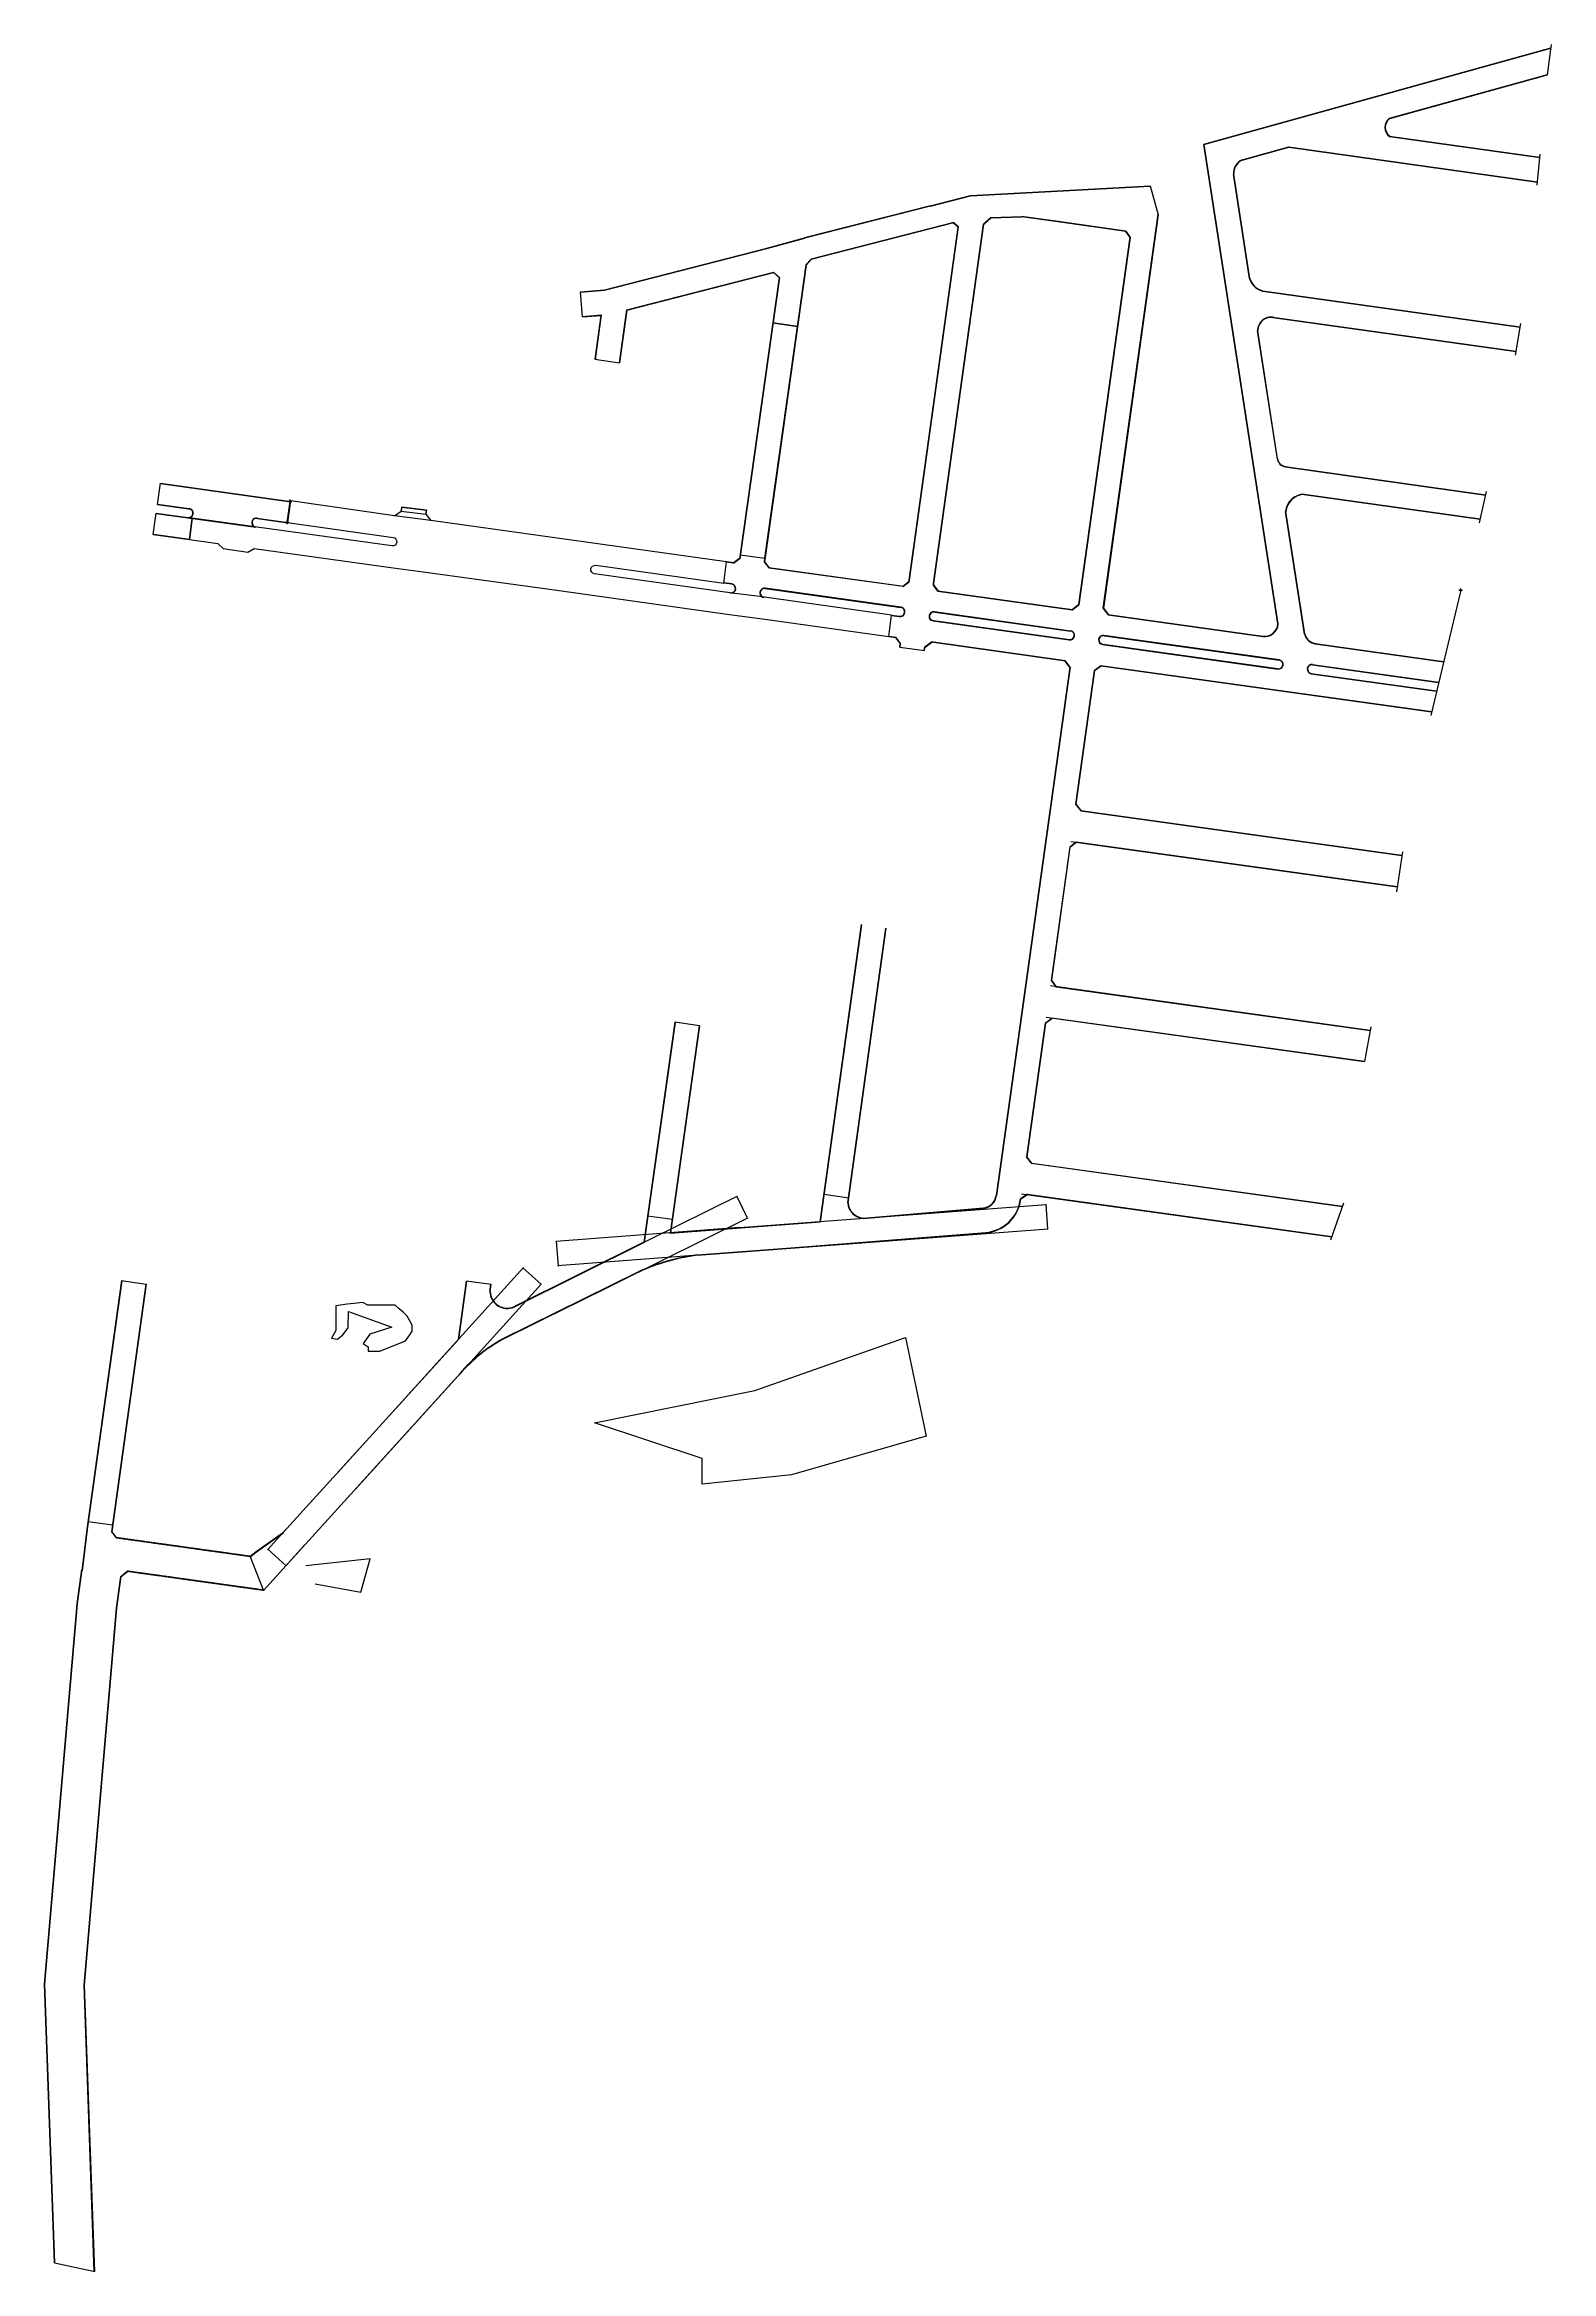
# Model space of a CAD drawing. Header units: metres. Extents: x -977055 to 805873, y -1033982 to 242021.
# Drawn here: x 862 to 1296, y 1361 to 2002 of the extents above; entities that cross this region are included whole.
import ezdxf

# ---------------------------------------------------------------- set-up
doc = ezdxf.new("R2010")
doc.units = ezdxf.units.M
doc.header["$PDMODE"] = 32
doc.header["$PDSIZE"] = 1.5
doc.linetypes.add('CENTRO1', pattern=[0.44, 0.2, -0.08, 0.08, -0.08])
for name, color, linetype in [('12-CONDICIONES EXISTENTES', 2, 'Continuous'), ('C-ROAD-CNTR-N', 92, 'Continuous'), ('linea 1', 1, 'Continuous'), ('LOTE 243', 6, 'Continuous'), ('NIVEL BORDILLO', 6, 'Continuous'), ('PUNTOS V', 4, 'Continuous'), ('V-NODE', 1, 'Continuous')]:
    doc.layers.add(name, color=color, linetype=linetype)
doc.styles.add('CITY2', font='stylu.ttf', dxfattribs={"height": 0.2})
doc.dimstyles.new('COTAS2', dxfattribs={"dimtxt": 0.02, "dimasz": 0.1, "dimexe": 0.15, "dimexo": 0.08, "dimgap": 0.05, "dimtad": 1, "dimzin": 0, "dimdsep": 46, "dimtxsty": 'CITY2', "dimblk": 'ARCHTICK', "dimcen": 1, "dimdle": 0.1, "dimclrd": 1, "dimclre": 1, "dimclrt": 2, "dimadec": 0, "dimazin": 0, "dimtfac": 1, "dimtofl": 0, "dimtmove": 0, "dimatfit": 3, "dimldrblk": 'ARCHTICK', "dimfxl": 0.18, "dimtolj": 1, "dimtzin": 0, "dimarcsym": 0})

# ---------------------------------------------------------------- blocks, each defined once
blk = doc.blocks.new('*U4958')
at = {"color": 0, "linetype": 'ByBlock', "lineweight": -2, "transparency": 16777216}
for p, q in [((-1, 0), (1, 0)), ((0, -1), (0, 1))]:
    blk.add_line(p, q, dxfattribs=at)
blk.add_circle((0, 0), 0.5, dxfattribs=at)
blk = doc.blocks.new('*U4768')
at = {"color": 0, "linetype": 'ByBlock', "lineweight": -2, "transparency": 16777216}
for p, q in [((-1, 0), (1, 0)), ((0, -1), (0, 1))]:
    blk.add_line(p, q, dxfattribs=at)
blk.add_circle((0, 0), 0.5, dxfattribs=at)
blk = doc.blocks.new('*U4773', base_point=(828.582, 1063.97, 996.881))
at = {"layer": 'V-NODE', "color": 3, "lineweight": -2, "xscale": 0.5, "yscale": 0.5, "zscale": 0.5}
blk.add_blockref('*U4768', (828.582, 1063.97, 996.881), dxfattribs=at)
blk = doc.blocks.new('*U4774', base_point=(827.718, 1057.863, 996.93))
at = {"layer": 'V-NODE', "color": 3, "lineweight": -2, "xscale": 0.5, "yscale": 0.5, "zscale": 0.5}
blk.add_blockref('*U4768', (827.718, 1057.863, 996.93), dxfattribs=at)
blk = doc.blocks.new('_ArchTick')
at = {"color": 0, "linetype": 'ByBlock', "const_width": 0.15}
blk.add_lwpolyline([(-0.5, -0.5), (0.5, 0.5)], dxfattribs=at)
blk = doc.blocks.new('*D5321')
at = {"color": 1, "linetype": 'Continuous', "lineweight": -2, "transparency": 16777216}
for p, q in [((1010.79, 1645.9), (1061.27, 1670.92)), ((1013.9, 1639.62), (1064.38, 1664.65))]:
    blk.add_line(p, q, dxfattribs=at)
at = {"color": 1, "lineweight": -2, "transparency": 16777216}
blk.add_line((1061.09, 1670.94), (1064.29, 1664.49), dxfattribs=at)
at = {"layer": 'Defpoints', "color": 0, "transparency": 16777216}
for p in [(1064.24, 1664.58), (1010.72, 1645.86, 1011.64), (1013.83, 1639.59, 1011.64)]:
    blk.add_point(p, dxfattribs=at)
at = {"color": 1, "lineweight": -2, "transparency": 16777216, "xscale": 0.1, "yscale": 0.1, "zscale": 0.1}
for p, rotation in [((1061.13, 1670.85), 116.3715525093714), ((1064.24, 1664.58), 296.3715525093714)]:
    blk.add_blockref('_ArchTick', p, dxfattribs=dict(at, rotation=rotation))
at = {"color": 2, "transparency": 16777216, "insert": (1062.83, 1667.79), "char_height": 0.2, "attachment_point": 5, "rotation": 296.37155, "style": 'CITY2'}
blk.add_mtext('\\A1;7.00', dxfattribs=at)
blk = doc.blocks.new('*D5324')
at = {"color": 1, "linetype": 'Continuous', "lineweight": -2, "transparency": 16777216}
for p, q in [((931.39, 1574.95), (926.13, 1569.14)), ((936.58, 1570.24), (931.31, 1564.44))]:
    blk.add_line(p, q, dxfattribs=at)
at = {"color": 1, "lineweight": -2, "transparency": 16777216}
blk.add_line((926.16, 1569.32), (931.49, 1564.48), dxfattribs=at)
at = {"layer": 'Defpoints', "color": 0, "transparency": 16777216}
for p in [(931.45, 1575, 1007.3), (936.63, 1570.3, 1007.3), (931.42, 1564.55)]:
    blk.add_point(p, dxfattribs=at)
at = {"color": 1, "lineweight": -2, "transparency": 16777216, "xscale": 0.1, "yscale": 0.1, "zscale": 0.1}
for p, rotation in [((926.23, 1569.25), 137.7922083960282), ((931.42, 1564.55), 317.7922083960282)]:
    blk.add_blockref('_ArchTick', p, dxfattribs=dict(at, rotation=rotation))
at = {"color": 2, "transparency": 16777216, "insert": (928.93, 1567.02), "char_height": 0.2, "attachment_point": 5, "rotation": 317.79221, "style": 'CITY2'}
blk.add_mtext('\\A1;7.00', dxfattribs=at)
blk = doc.blocks.new('*D5325')
at = {"color": 1, "linetype": 'Continuous', "lineweight": -2, "transparency": 16777216}
for p, q in [((946.22, 1591.29), (999.77, 1650.33)), ((951.4, 1586.59), (1004.95, 1645.63))]:
    blk.add_line(p, q, dxfattribs=at)
at = {"color": 1, "lineweight": -2, "transparency": 16777216}
blk.add_line((999.59, 1650.29), (1004.93, 1645.45), dxfattribs=at)
at = {"layer": 'Defpoints', "color": 0, "transparency": 16777216}
for p in [(1004.85, 1645.52), (946.16, 1591.23, 1007.3), (951.35, 1586.53, 1007.3)]:
    blk.add_point(p, dxfattribs=at)
at = {"color": 1, "lineweight": -2, "transparency": 16777216, "xscale": 0.1, "yscale": 0.1, "zscale": 0.1}
for p, rotation in [((999.67, 1650.22), 137.7922083960288), ((1004.85, 1645.52), 317.7922083960288)]:
    blk.add_blockref('_ArchTick', p, dxfattribs=dict(at, rotation=rotation))
at = {"color": 2, "transparency": 16777216, "insert": (1002.37, 1647.99), "char_height": 0.2, "attachment_point": 5, "rotation": 317.79221, "style": 'CITY2'}
blk.add_mtext('\\A1;7.00', dxfattribs=at)
blk = doc.blocks.new('*D5327')
at = {"color": 1, "linetype": 'Continuous', "lineweight": -2, "transparency": 16777216}
for p, q in [((1061.98, 1661.83), (1009.05, 1657.83)), ((1062.51, 1654.85), (1009.58, 1650.85))]:
    blk.add_line(p, q, dxfattribs=at)
at = {"color": 1, "lineweight": -2, "transparency": 16777216}
blk.add_line((1009.2, 1657.94), (1009.74, 1650.76), dxfattribs=at)
at = {"layer": 'Defpoints', "color": 0, "transparency": 16777216}
for p in [(1062.06, 1661.84, 1010.85), (1062.58, 1654.86, 1010.85), (1009.73, 1650.86)]:
    blk.add_point(p, dxfattribs=at)
at = {"color": 1, "lineweight": -2, "transparency": 16777216, "xscale": 0.1, "yscale": 0.1, "zscale": 0.1}
for p, rotation in [((1009.2, 1657.84), 94.32056331497749), ((1009.73, 1650.86), 274.3205633149774)]:
    blk.add_blockref('_ArchTick', p, dxfattribs=dict(at, rotation=rotation))
at = {"color": 2, "transparency": 16777216, "insert": (1009.62, 1654.36), "char_height": 0.2, "attachment_point": 5, "rotation": 274.32056, "style": 'CITY2'}
blk.add_mtext('\\A1;7.00', dxfattribs=at)
blk = doc.blocks.new('*D5328')
at = {"color": 1, "linetype": 'Continuous', "lineweight": -2, "transparency": 16777216}
for p, q in [((1062.06, 1661.84), (1150.22, 1668.5)), ((1062.58, 1654.86), (1150.75, 1661.52))]:
    blk.add_line(p, q, dxfattribs=at)
at = {"color": 1, "lineweight": -2, "transparency": 16777216}
blk.add_line((1150.07, 1668.59), (1150.61, 1661.41), dxfattribs=at)
at = {"layer": 'Defpoints', "color": 0, "transparency": 16777216}
for p in [(1061.98, 1661.83), (1150.6, 1661.51), (1062.51, 1654.85)]:
    blk.add_point(p, dxfattribs=at)
at = {"color": 1, "lineweight": -2, "transparency": 16777216, "xscale": 0.1, "yscale": 0.1, "zscale": 0.1}
for p, rotation in [((1150.07, 1668.49), 94.32056331497928), ((1150.6, 1661.51), 274.3205633149793)]:
    blk.add_blockref('_ArchTick', p, dxfattribs=dict(at, rotation=rotation))
at = {"color": 2, "transparency": 16777216, "insert": (1150.5, 1665.01), "char_height": 0.2, "attachment_point": 5, "rotation": 274.32056, "style": 'CITY2'}
blk.add_mtext('\\A1;7.00', dxfattribs=at)

msp = doc.modelspace()

# ---------------------------------------------------------------- linework, layer by layer
msp.add_line((924.90857, 1557.5246, 1007.297), (921.07848, 1567.2465, 1013.081))
at = {"color": 1}
for points, elevation in [([(1180.16275, 1961.64204), (1182.44713, 1953.2271)], 994.107), ([(884.07224, 1646.57458), (891.20375, 1645.58387)], 997.581)]:
    msp.add_lwpolyline(points, dxfattribs=dict(at, elevation=elevation))
at = {"elevation": 1009.43524}
msp.add_lwpolyline([(1078.64646, 1921.16674), (1071.51649, 1922.16847), (1062.1468, 1855.4776), (1069.27677, 1854.47588)], close=True, dxfattribs=at)
for points, elevation in [([(1071.51649, 1922.16847), (1078.64647, 1921.16674)], 1009.43524), ([(1020.27749, 1911.70512), (1027.40921, 1910.7159)], 995.204), ([(1050.4543, 1719.91743), (1043.32403, 1720.91707)], 1009.43524), ([(1086.27759, 1671.42756), (1093.40935, 1670.43864)], 1010.851), ([(1042.63817, 1664.1661), (1035.5079, 1665.16574)], 1009.43524), ([(881.56745, 1576.21802), (874.43594, 1577.20873)], 997.581), ([(864.76542, 1363.92101), (876.35972, 1361.45655)], 1013.17)]:
    msp.add_lwpolyline(points, dxfattribs=dict(elevation=elevation))
at = {"color": 6, "elevation": 998.163}
msp.add_lwpolyline([(922.26913, 1857.26921), (962.23413, 1851.70205), (970.89936, 1850.5636), (1009.35736, 1845.2266), (1059.04637, 1838.30687), (1068.59636, 1837.0466), (1104.89578, 1831.96474), (1105.67146, 1838.1166), (1067.80045, 1843.41418), (1060.59475, 1844.35107), (1020.22178, 1849.97456), (1020.22185, 1849.97505, -1), (1020.56401, 1852.43133), (1057.39241, 1847.30111), (1058.24782, 1853.44181), (973.10489, 1865.30229), (962.64136, 1866.6416), (932.74277, 1870.96174), (931.86427, 1864.69641), (962.23996, 1860.46505, -1), (961.89779, 1858.00877), (961.89824, 1858.00871), (904.46418, 1866.00932), (903.60877, 1859.86861), (911.85453, 1858.71997), (913.32136, 1857.2256), (920.48236, 1856.2126), (922.26913, 1857.26921)], format="xyb", dxfattribs=at)
at = {"color": 6, "elevation": 997.264}
msp.add_lwpolyline([(962.64136, 1866.6416), (964.52336, 1868.0426), (964.71486, 1869.18916), (971.85355, 1868.25151), (971.69936, 1867.1136), (973.10489, 1865.30229), (962.64136, 1866.6416)], dxfattribs=at)
at = {"color": 6, "elevation": 998.163}
msp.add_lwpolyline([(971.85355, 1868.25151), (964.71486, 1869.18916), (964.52336, 1868.0426), (971.69936, 1867.1136)], close=True, dxfattribs=at)
for points in [[(949.39547, 1637.7224), (961.88988, 1633.13843), (955.51457, 1631.18585), (953.64535, 1628.46952), (955.07246, 1627.48746), (955.07246, 1626.26247), (955.07246, 1626.26247), (956.61998, 1626.26247), (957.47015, 1626.26247), (958.40476, 1626.26247), (958.40476, 1626.26247), (965.79912, 1629.23363), (967.07437, 1631.01633), (967.76904, 1631.98741), (967.76904, 1633.73266), (967.07437, 1635.00606), (966.3277, 1636.3748), (965.11879, 1637.46793), (963.99551, 1638.48363), (962.86732, 1639.50377), (960.69907, 1639.50377), (959.16953, 1639.50377), (957.21491, 1639.50377), (955.93966, 1639.50377), (955.00505, 1639.50377), (953.55995, 1640.26921), (953.55995, 1640.26921), (950.92501, 1640.01438), (950.92501, 1640.01438), (950.01859, 1639.92672), (949.07311, 1639.83528), (949.07311, 1639.83528), (947.10021, 1639.50509), (945.77694, 1639.28362), (945.77694, 1634.6663), (945.77694, 1632.20479), (944.55066, 1629.99739), (946.251, 1629.74292), (947.78053, 1631.01633), (949.31007, 1632.96854), (949.39547, 1637.7224)], [(939.83443, 1559.30434), (952.97366, 1556.96772), (955.6729, 1566.49486), (947.69417, 1565.65625), (937.15089, 1564.54807), (937.15089, 1564.54807)]]:
    msp.add_lwpolyline(points)
msp.add_lwpolyline([(1051.22764, 1595.41246), (1020.22719, 1605.63137), (1066.34644, 1614.9404), (1109.73287, 1630.18778), (1115.67925, 1601.77948), (1076.95148, 1590.70503), (1051.22764, 1587.96891)], close=True)
at = {"layer": '12-CONDICIONES EXISTENTES', "color": 5}
for p, q in [((1118.98372, 1845.1199, 998.561), (1157.66634, 1839.7088, 998.561)), ((1118.98372, 1845.1199, 998.561), (1157.66634, 1839.7088, 998.561)), ((1119.06936, 1845.00695, 998.561), (1157.6935, 1839.60402, 998.561)), ((1117.163, 1836.61008, 998.561), (1156.86997, 1831.05568, 998.561)), ((1117.50657, 1839.06617, 998.561), (1157.21354, 1833.51177, 998.561)), ((1117.65219, 1836.44068, 998.561), (1156.85611, 1830.95665, 998.561)), ((1118.02347, 1839.09484, 998.561), (1157.22739, 1833.61081, 998.561)), ((1168.008, 1838.16118, 998.561), (1212.5785, 1831.92645, 998.561)), ((1168.06286, 1838.25448, 998.561), (1212.59235, 1832.02549, 998.561)), ((1168.06286, 1838.25448, 998.561), (1212.59235, 1832.02549, 998.561)), ((1117.10869, 1830.35731, 998.561), (1155.71936, 1824.95627, 998.561)), ((1117.10869, 1830.35731, 998.561), (1155.71936, 1824.95627, 998.561)), ((1117.12254, 1830.45635, 998.561), (1155.73322, 1825.05531, 998.561)), ((1165.95293, 1829.78512, 998.561), (1217.41613, 1822.5862, 998.561)), ((1166.29781, 1832.24102, 998.561), (1217.25666, 1825.11265, 998.561)), ((1166.41609, 1829.61935, 998.561), (1216.89924, 1822.55753, 998.561)), ((1227.61294, 1829.82336, 998.561), (1264.58135, 1824.65205, 998.561)), ((1227.62679, 1829.9224, 998.561), (1264.5952, 1824.75108, 998.561)), ((1165.97864, 1823.62213, 998.561), (1261.14936, 1810.3092, 998.561)), ((1166.00582, 1823.51735, 998.561), (1261.13551, 1810.21016, 998.561)), ((1166.00582, 1823.51735, 998.561), (1261.13551, 1810.21016, 998.561)), ((1226.4859, 1821.2165, 998.561), (1262.52219, 1816.17558, 998.561)), ((1226.49975, 1821.31554, 998.561), (1262.54616, 1816.2732, 998.561)), ((1226.84332, 1823.77163, 998.561), (1263.14053, 1818.6942, 998.561)), ((1226.85717, 1823.87066, 998.561), (1263.1645, 1818.79182, 998.561))]:
    msp.add_line(p, q, dxfattribs=at)
at = {"layer": '12-CONDICIONES EXISTENTES', "color": 1}
for points, elevation in [([(1116.89897, 1955.88795), (1080.68319, 1946.61814)], 994.107), ([(1116.92377, 1955.79107), (1080.71295, 1946.52254)], 994.107), ([(1123.5926, 1951.03621), (1082.55235, 1940.53154)], 994.107), ([(1123.61479, 1950.93867), (1082.60624, 1940.44211)], 994.107), ([(1110.70139, 1847.62732), (1110.78055, 1848.19014), (1124.90099, 1949.75739)], 2001.659), ([(1110.81435, 1847.71244), (1110.87958, 1848.1763), (1125.00747, 1949.79707)], 2001.659), ([(1117.74788, 1846.74998), (1117.81214, 1847.20691), (1132.18586, 1950.59597)], 2001.659), ([(1117.83306, 1846.63763), (1117.91118, 1847.19306), (1132.28491, 1950.5822)], 2001.659), ([(1134.34786, 1952.49338), (1132.18586, 1950.59597)], 991.00429), ([(1134.41382, 1952.41822), (1132.25182, 1950.52081)], 991.00429), ([(1134.23528, 1952.38908), (1143.06027, 1952.72059)], 994.43398), ([(1134.34786, 1952.49338), (1143.05652, 1952.82052)], 994.43398), ([(1023.09507, 1931.65345), (1069.82497, 1943.6527)], 994.772), ([(1023.11144, 1931.55441), (1069.84984, 1943.55585)], 994.772), ([(1069.82497, 1943.6527), (1080.68319, 1946.61814)], 995.067), ([(1069.85132, 1943.55624), (1080.70953, 1946.52167)], 995.067), ([(1029.42098, 1925.94748), (1071.71747, 1936.80832)], 994.772), ([(1029.51082, 1925.8673), (1071.69051, 1936.69815)], 994.772), ([(1081.03038, 1938.85353), (1069.10958, 1854.00466), (1069.04434, 1853.53771)], 1009.43524), ([(1081.12519, 1938.8096), (1069.20861, 1853.99075), (1069.1296, 1853.42526)], 1009.43524), ([(1071.69051, 1936.69815), (1073.34876, 1935.21004)], 994.948), ([(1071.71747, 1936.80832), (1073.4552, 1935.24888)], 994.948), ([(1081.03038, 1938.85353), (1082.55235, 1940.53154)], 994.78236), ([(1081.12512, 1938.80914), (1082.60624, 1940.44211)], 994.78236), ([(1073.34876, 1935.21004), (1062.07864, 1854.99247), (1061.99696, 1854.4079)], 1009.43524), ([(1073.4552, 1935.24888), (1062.17766, 1854.97856), (1062.10981, 1854.49295)], 1009.43524), ([(1073.44778, 1935.19612), (1062.17766, 1854.97856), (1062.10981, 1854.49295)], 1009.43524), ([(1060.07685, 1853.08606), (1062.02067, 1854.55099)], 998.163), ([(1060.21708, 1853.06653), (1062.10981, 1854.49295)], 998.163), ([(1070.46826, 1851.65955), (1069.04434, 1853.53771)], 998.163), ([(1070.50932, 1851.77093), (1069.15342, 1853.55936)], 998.163), ([(1069.30299, 1845.70926), (1108.40777, 1840.23686)], 998.561), ([(1108.42153, 1840.3359), (1069.31679, 1845.80831)], 998.561), ([(1108.85731, 1846.36278), (1110.72109, 1847.76738)], 1997.107), ([(1108.9175, 1846.28292), (1110.81435, 1847.71244)], 1997.107), ([(1119.06936, 1845.00695), (1117.74788, 1846.74998)], 1997.107), ([(1119.20973, 1844.98731), (1117.85384, 1846.77574)], 1997.107), ([(1105.65757, 1838.01757), (1108.02092, 1837.68624)], 998.163), ([(1105.67146, 1838.1166), (1108.0348, 1837.78527)], 998.163), ([(1104.89578, 1831.96474), (1106.92366, 1831.60833)], 998.163), ([(1104.91309, 1832.06323), (1106.97977, 1831.7)], 998.163), ([(1108.29523, 1829.78993), (1106.92366, 1831.60833)], 1998.199), ([(1108.31466, 1829.93023), (1106.97977, 1831.7)], 1998.199), ([(1108.07218, 1828.90816), (1108.22937, 1830.04332)], 2001.659), ([(1108.07218, 1828.90816), (1115.20413, 1827.92057)], 998.412), ([(1108.17123, 1828.89445), (1108.31466, 1829.93023)], 2001.659), ([(1115.10507, 1827.93429), (1115.24669, 1828.95704)], 2001.659), ([(1115.20413, 1827.92057), (1115.35938, 1829.04179)], 2001.659), ([(1115.24669, 1828.95704), (1117.2219, 1830.44245)], 1998.199), ([(1115.34004, 1828.90212), (1117.24897, 1830.33769)], 1998.199), ([(1085.17581, 1663.48194), (1097.03672, 1749.01862)], 2010.087), ([(1085.27783, 1663.48964), (1097.13577, 1749.00488)], 2010.087), ([(1093.10253, 1668.95403), (1104.06943, 1748.04343)], 2010.087), ([(1093.20299, 1668.95046), (1104.16848, 1748.02969)], 2010.087), ([(922.84519, 1568.60731), (930.72171, 1574.20096)], 1011.104), ([(922.90309, 1568.52578), (930.77961, 1574.11943)], 1011.104)]:
    msp.add_lwpolyline(points, dxfattribs=dict(at, elevation=elevation))
at = {"layer": '12-CONDICIONES EXISTENTES', "color": 1, "linetype": 'Continuous'}
for points, elevation in [([(894.4392, 1869.90975), (895.29461, 1876.05046)], 997.203), ([(895.28081, 1875.95142), (932.8392, 1870.7195)], 997.203), ([(895.29461, 1876.05046), (932.86225, 1870.81726)], 997.203), ([(893.24164, 1861.31277), (894.09704, 1867.45347)], 997.203), ([(894.08325, 1867.35443), (922.70987, 1863.36672)], 997.203), ([(894.09704, 1867.45347), (922.72367, 1863.46576)], 997.203), ([(894.4392, 1869.90975), (904.07716, 1868.56718)], 997.203), ([(894.453, 1870.0088), (903.58787, 1868.7363)], 997.203), ([(922.56275, 1865.99212), (931.99523, 1864.67817)], 997.203), ([(923.07962, 1866.02109), (931.9905, 1864.77979)], 997.203), ([(931.74836, 1864.7176), (932.61236, 1870.8246)], 996.928), ([(893.24164, 1861.31277), (903.60704, 1859.86886)], 997.203), ([(893.25543, 1861.41181), (903.6208, 1859.9679)], 997.203)]:
    msp.add_lwpolyline(points, dxfattribs=dict(at, elevation=elevation))
at = {"layer": '12-CONDICIONES EXISTENTES', "color": 5, "elevation": 998.561}
msp.add_lwpolyline([(1217.27051, 1825.21169), (1166.81401, 1832.26951)], dxfattribs=at)
at = {"layer": '12-CONDICIONES EXISTENTES', "color": 1, "linetype": 'Continuous'}
for radius in [1.34, 1.24]:
    msp.add_arc((903.403, 1867.40912, 997.581), radius, 262.06968592, 82.06967991, dxfattribs=at)
at = {"layer": '12-CONDICIONES EXISTENTES', "color": 1}
for centre, radius, start, end in [((922.89475, 1864.6939, 997.203), 1.34, 82.06968291, 262.08824489), ((922.89475, 1864.6939, 997.203), 1.24, 82.06968291, 262.08824489), ((1069.13191, 1844.48112, 998.561), 1.34, 82.06968291, 262.08824489), ((1069.13191, 1844.48112, 998.561), 1.24, 82.06968291, 262.08824489), ((1108.23709, 1839.00866, 998.561), 1.34, 260.61120403, 82.08824489), ((1108.23709, 1839.00866, 998.561), 1.24, 260.61120403, 82.08824489), ((1097.89011, 1669.26853, 2009.966), 4.7979, 183.75837052, 265.82655669), ((1097.89011, 1669.26853, 2009.966), 4.6979, 183.88217399, 265.73117407)]:
    msp.add_arc(centre, radius, start, end, dxfattribs=at)
at = {"layer": '12-CONDICIONES EXISTENTES', "color": 5}
for centre, radius, start, end in [((1117.83783, 1837.76776, 998.561), 1.34, 82.03686696, 262.03686696), ((1117.83783, 1837.76776, 998.561), 1.24, 82.03686696, 262.03686696), ((1157.04175, 1832.28373, 998.561), 1.34, 262.03686696, 82.03686696), ((1157.04175, 1832.28373, 998.561), 1.24, 262.03686696, 82.03686696), ((1166.62837, 1830.94243, 998.561), 1.34, 82.03686696, 262.03686696), ((1166.62837, 1830.94243, 998.561), 1.24, 82.03686696, 262.03686696), ((1217.08488, 1823.88461, 998.561), 1.34, 262.03686696, 82.03686696), ((1217.08488, 1823.88461, 998.561), 1.24, 262.03686696, 82.03686696), ((1226.67154, 1822.54358, 998.561), 1.34, 82.03686696, 262.03686696), ((1226.67154, 1822.54358, 998.561), 1.24, 82.03686696, 262.03686696)]:
    msp.add_arc(centre, radius, start, end, dxfattribs=at)
at = {"layer": 'C-ROAD-CNTR-N', "color": 92, "linetype": 'Continuous', "lineweight": -3}
for p, q in [((1182.38045, 1953.47273), (1166.55229, 1840.08946)), ((1182.44713, 1953.2271), (1166.65706, 1840.11665)), ((1174.29308, 1946.89298), (1159.5262, 1841.11211)), ((1174.37771, 1946.77591), (1159.61952, 1841.05724)), ((1157.66634, 1839.7088, 998.561), (1159.5262, 1841.11211, 998.561)), ((1157.6935, 1839.60402, 998.561), (1159.61952, 1841.05724, 998.561)), ((1166.55229, 1840.08946), (1168.008, 1838.16118)), ((1166.65706, 1840.11665), (1168.06306, 1838.25421)), ((1157.01298, 1823.10889), (1135.78824, 1671.06781)), ((1157.11836, 1823.14051), (1135.88728, 1671.05398)), ((1157.01298, 1823.10889), (1155.60699, 1824.97147)), ((1157.11774, 1823.13608), (1155.66142, 1825.06535)), ((1164.05029, 1822.16664), (1158.68064, 1783.70173)), ((1164.1436, 1822.11178), (1158.78541, 1783.72894)), ((1164.05029, 1822.16664, 998.561), (1165.97864, 1823.62213, 998.561)), ((1164.1436, 1822.11178, 998.561), (1166.00582, 1823.51735, 998.561)), ((1156.96777, 1771.43181), (1151.60098, 1732.98736)), ((1157.05718, 1771.34895), (1151.70574, 1733.01457)), ((1149.88438, 1720.69073), (1144.50602, 1682.1634)), ((1149.97769, 1720.63587), (1144.61116, 1682.19333))]:
    msp.add_line(p, q, dxfattribs=at)
at = {"layer": 'linea 1'}
for points, elevation in [([(884.07224, 1646.57458), (874.23316, 1575.74903)], 997.581), ([(884.17129, 1646.56082), (874.33221, 1575.73527)], 997.581), ([(891.10471, 1645.59763), (881.19321, 1574.25081)], 997.581), ([(891.20375, 1645.58387), (881.29805, 1574.27876)], 997.581), ([(874.23316, 1575.74903), (872.63636, 1563.09615)], 1011.73), ([(874.33237, 1575.73651), (872.73558, 1563.08363)], 1011.73), ([(881.19321, 1574.25081), (882.59832, 1572.43733)], 1012.915), ([(881.29805, 1574.27876), (882.67737, 1572.49857)], 1012.915), ([(864.76542, 1363.92101), (861.93103, 1444.09801), (871.28573, 1553.59086), (872.68938, 1563.46929)], 1013.17), ([(864.86535, 1363.92455), (862.03118, 1444.09551), (871.38513, 1553.57956), (872.78839, 1563.45522)], 1013.17), ([(876.25978, 1361.45302), (873.34822, 1443.81314), (882.61721, 1552.30275), (883.91955, 1561.46815)], 1013.17), ([(876.35972, 1361.45655), (873.44837, 1443.81064), (882.71661, 1552.29146), (884.01316, 1561.41611)], 1013.17), ([(883.91955, 1561.46815), (885.73174, 1562.98578)], 1014.374), ([(884.01316, 1561.41611), (885.76191, 1562.88061)], 1014.374)]:
    msp.add_lwpolyline(points, dxfattribs=dict(at, elevation=elevation))
at = {"layer": 'linea 1', "linetype": 'CENTRO1', "elevation": 1013.081}
for points in [[(921.07848, 1567.2465), (882.58967, 1572.61177)], [(921.10194, 1567.14226), (882.67737, 1572.49857)], [(924.90857, 1557.5246), (885.73174, 1562.98578)], [(924.94712, 1557.41826), (885.76191, 1562.88061)]]:
    msp.add_lwpolyline(points, dxfattribs=at)
at = {"layer": 'LOTE 243', "color": 1}
for points, elevation in [([(1016.17373, 1931.12361), (1023.09507, 1931.65345)], 995.067), ([(1016.72951, 1923.94509), (1016.17373, 1931.12361)], 995.067), ([(1016.18145, 1931.02391), (1023.11144, 1931.55441)], 995.067), ([(1016.72179, 1924.04479), (1022.14766, 1924.46015)], 995.067), ([(1016.72951, 1923.94509), (1022.03156, 1924.35097)], 995.067), ([(1022.03156, 1924.35097), (1020.27749, 1911.70512)], 995.204), ([(1022.14766, 1924.46015), (1020.37654, 1911.69138)], 995.204), ([(1029.42098, 1925.94748), (1027.31016, 1910.72964)], 995.204), ([(1029.51082, 1925.8673), (1027.40921, 1910.7159)], 995.204), ([(1070.38284, 1851.77222), (1109.15873, 1846.46471)], 998.163), ([(1070.46826, 1851.65955), (1109.04511, 1846.37909)], 998.163), ([(1050.35527, 1719.93132), (1041.98378, 1660.21872)], 1009.43524), ([(1050.4543, 1719.91743), (1042.10005, 1660.32779)], 1009.43524)]:
    msp.add_lwpolyline(points, dxfattribs=dict(at, elevation=elevation))
at = {"layer": 'LOTE 243', "color": 1, "linetype": 'ByBlock'}
for points, elevation in [([(1060.21708, 1853.06653), (1058.23402, 1853.34277)], 998.163), ([(1060.33015, 1853.15174), (1058.24782, 1853.44181)], 998.163), ([(1059.70633, 1846.9788), (1057.39241, 1847.30111)], 998.163), ([(1059.72013, 1847.07785), (1057.40621, 1847.40015)], 998.163), ([(1043.32403, 1720.91707), (1034.45082, 1657.62569)], 1009.43524), ([(1043.42306, 1720.90319), (1034.54985, 1657.61181)], 1009.43524)]:
    msp.add_lwpolyline(points, dxfattribs=dict(at, elevation=elevation))
at = {"layer": 'LOTE 243'}
for points, elevation in [([(1097.5403, 1664.48329), (1132.19629, 1667.41116)], 2012.755), ([(1097.54042, 1664.58366), (1132.1874, 1667.51077)], 2012.755), ([(1041.98378, 1660.21872), (1085.27783, 1663.48964)], 1010.851), ([(1042.10005, 1660.32779), (1085.29189, 1663.59099)], 1010.851), ([(1076.73795, 1656.02507), (1132.81867, 1660.43889)], 2012.755), ([(1076.74564, 1655.92536), (1132.82704, 1660.33924)], 2012.755), ([(1034.45082, 1657.62569), (997.02302, 1639.06953)], 1011.645), ([(1034.54252, 1657.55954), (997.06744, 1638.97994)], 1011.645), ([(1049.83354, 1653.9924), (1076.73795, 1656.02507)], 1010.851), ([(1049.84393, 1653.8929), (1076.74564, 1655.92536)], 1010.851), ([(1032.83963, 1649.12542), (993.65093, 1629.69622)], 1011.645), ([(1032.88248, 1649.03504), (993.69737, 1629.60763)], 1011.645), ([(930.71284, 1574.19466), (981.03755, 1629.67992)], 1007.297), ([(924.94712, 1557.41826), (982.60162, 1620.98494)], 1007.297)]:
    msp.add_lwpolyline(points, dxfattribs=dict(at, elevation=elevation))
at = {"layer": 'LOTE 243', "elevation": -16.454}
msp.add_lwpolyline([(1132.59892, 1660.32169, 0.35965341), (1142.92159, 1670.07394)], format="xyb", dxfattribs=at)
at = {"layer": 'LOTE 243', "color": 1, "linetype": 'ByBlock'}
for radius in [1.34002, 1.24002]:
    msp.add_arc((1059.53524, 1845.75064, 998.163), radius, 262.0713855, 82.06937417, dxfattribs=at)
at = {"layer": 'LOTE 243'}
for centre, radius, start, end in [((1131.85995, 1671.44578, -16.454), 3.94861, 274.75694169, 354.47789075), ((1131.86021, 1671.44542, 2010.208), 4.04823, 274.76217006, 354.42340996), ((1131.85819, 1671.44512, -2010.202), 11.04807, 274.9874339, 352.94284978), ((1057.85253, 1593.89066, 1011.645), 60.63434, 97.59973008, 114.36326277), ((1057.85253, 1593.89066, 1011.645), 60.53434, 97.60243822, 114.36160448), ((995.08266, 1643.52412, 1012.369), 4.95873, 180.73145015, 293.59438385), ((995.08266, 1643.52412, 1012.369), 4.85873, 180.73145015, 293.59438385), ((1015.67537, 1589.88556, 1007.297), 45.49686, 118.95266583, 138.68223348), ((1015.67537, 1589.88556, 1007.297), 45.39686, 118.95550758, 138.68223348)]:
    msp.add_arc(centre, radius, start, end, dxfattribs=at)
at = {"layer": 'NIVEL BORDILLO', "color": 2}
for p, q in [((1195.5469, 1973.61862, 992.649), (1295.45787, 2001.29802, 992.649)), ((1195.5736, 1973.52225, 992.649), (1295.48457, 2001.20165, 992.649)), ((1294.47536, 1993.5366, 993.959), (1295.62636, 2002.2786, 993.959)), ((1249.03545, 1981.06969, 992.649), (1294.49201, 1993.66301, 992.649)), ((1249.06215, 1980.97332, 992.649), (1294.5187, 1993.56664, 992.649)), ((1249.03545, 1975.83025, 993.959), (1292.23574, 1969.76437, 993.959)), ((1249.04936, 1975.92928, 993.959), (1292.24965, 1969.8634, 993.959)), ((1216.8747, 1835.55744, 1000.079), (1195.5736, 1973.52225, 1000.079)), ((1216.97353, 1835.57269, 1000.079), (1195.67243, 1973.53751, 1000.079)), ((1206.58435, 1969.0948, 993.395), (1220.01895, 1972.83588, 993.395)), ((1206.61118, 1968.99847, 993.395), (1220.04577, 1972.73954, 993.395)), ((1220.00504, 1972.73685, 993.959), (1291.588, 1962.68567, 993.959)), ((1220.01895, 1972.83588, 993.959), (1291.60191, 1962.7847, 993.959)), ((1291.51136, 1961.7876, 993.959), (1292.32629, 1970.76146, 993.959)), ((1208.71568, 1934.93327, 1000.079), (1204.07725, 1964.97587, 1000.079)), ((1208.81451, 1934.94853, 1000.079), (1204.17608, 1964.99113, 1000.079)), ((1213.22449, 1931.22087, 994.933), (1286.60892, 1920.94237, 994.933)), ((1213.23836, 1931.3199, 994.933), (1286.62279, 1921.04141, 994.933)), ((1215.44443, 1923.74063, 994.933), (1285.42321, 1913.93914, 994.933)), ((1215.4583, 1923.83967, 994.933), (1285.43708, 1914.03818, 994.933)), ((1216.73989, 1882.96134, 1000.079), (1211.03912, 1919.88461, 1000.079)), ((1216.81881, 1883.1056, 1000.079), (1211.13795, 1919.89987, 1000.079)), ((1285.25236, 1912.9276, 997.117), (1286.78936, 1922.0276, 997.117)), ((1219.00879, 1880.725, 997.634), (1276.73101, 1872.59991, 997.634)), ((1219.02273, 1880.82402, 997.634), (1276.74495, 1872.69894, 997.634)), ((1224.46738, 1872.78664, 997.634), (1275.1095, 1865.65816, 997.634)), ((1224.48132, 1872.88567, 997.634), (1275.12344, 1865.75719, 997.634)), ((1274.88009, 1864.6705, 999.237), (1276.97436, 1873.6866, 999.237)), ((1224.50768, 1832.65027, 1000.079), (1219.07082, 1867.86417, 1000.079)), ((1224.60651, 1832.66553, 1000.079), (1219.16965, 1867.87943, 1000.079)), ((1269.49736, 1845.2556, 997.634), (1260.90536, 1809.2456, 997.634)), ((1158.68064, 1783.70173, 1002.422), (1160.13667, 1781.77383, 1002.422)), ((1158.78541, 1783.72894, 1002.422), (1160.1915, 1781.86716, 1002.422)), ((1160.13667, 1781.77383, 1002.422), (1252.56838, 1768.89896, 1002.422)), ((1160.1915, 1781.86716, 1002.422), (1252.58218, 1768.99801, 1002.422)), ((1156.96777, 1771.43181), (1158.86429, 1772.86417)), ((1157.05718, 1771.34895), (1158.91953, 1772.75551)), ((1157.28531, 1772.98314, 1002.422), (1251.26226, 1759.89304, 1002.422)), ((1158.86429, 1772.86417, 1002.422), (1251.27606, 1759.99208, 1002.422)), ((1252.72636, 1769.9926, 997.634), (1251.05736, 1758.4796, 997.634)), ((1243.45438, 1718.57452, 1007.297), (1151.47762, 1731.38042, 1007.297)), ((1151.60098, 1732.98736), (1153.05702, 1731.05955)), ((1151.70574, 1733.01457), (1153.11185, 1731.15287)), ((1243.44059, 1718.47547, 1007.297), (1153.05702, 1731.05955, 1007.297)), ((1149.88438, 1720.69073, 1007.297), (1151.81268, 1722.14599, 1007.297)), ((1149.97626, 1720.63479, 1007.297), (1151.83988, 1722.04123, 1007.297)), ((1241.76293, 1709.52128, 1007.297), (1150.20564, 1722.26877, 1007.297)), ((1241.77672, 1709.62032, 1007.297), (1151.81268, 1722.14599, 1007.297)), ((1243.64136, 1719.5736, 997.634), (1241.77636, 1709.6086, 997.634)), ((1146.02754, 1680.33188, 1009.535), (1144.50602, 1682.1634, 1009.535)), ((1146.07969, 1680.42559, 1009.535), (1144.61116, 1682.19333, 1009.535)), ((1146.02754, 1680.33188, 1010.499), (1235.48276, 1667.88904, 1010.499)), ((1146.07969, 1680.42559, 1010.499), (1235.51686, 1667.98526, 1010.499)), ((1144.78761, 1671.4177, 1009.535), (1142.82012, 1670.06829, 1009.535)), ((1144.81222, 1671.31332, 1009.535), (1142.91363, 1670.01116, 1009.535)), ((1143.12509, 1671.54799, 1010.499), (1232.37891, 1659.13316, 1010.499)), ((1144.78761, 1671.4177, 1010.499), (1232.41302, 1659.22938, 1010.499)), ((1235.81936, 1668.8386, 997.634), (1232.04336, 1658.1866, 997.634))]:
    msp.add_line(p, q, dxfattribs=at)
for centre, radius, start, end in [((1250.83737, 1978.44997, 993.959), 3.1796, 124.52126623, 235.47873377), ((1250.83737, 1978.44997, 993.959), 3.0796, 124.52126623, 235.47873377), ((1208.42331, 1965.15299, 1006.763), 4.34967, 115.01031784, 182.33377466), ((1208.42331, 1965.15299, 1006.763), 4.24967, 115.01031784, 182.33377466), ((1213.7356, 1936.43499, 994.933), 5.23973, 196.65462256, 264.59410615), ((1213.73705, 1936.43811, 994.933), 5.14298, 196.83601492, 264.5735561), ((1214.95816, 1919.95115, 1005.225), 3.92055, 81.36600089, 180.76915957), ((1214.95816, 1919.95115, 1005.225), 3.82055, 81.36600089, 180.76915957), ((1219.57, 1883.55791, 1000.079), 2.88812, 189.33623118, 258.6801586), ((1219.57, 1883.55791, 1000.079), 2.78812, 189.33623118, 258.6801586), ((1224.637, 1867.29393, 999.13075), 5.59531, 91.75994435, 174.15067518), ((1224.63986, 1867.28715, 999.13075), 5.50218, 91.79544527, 173.82052331), ((1213.06778, 1835.81111, 998.47286), 3.91536, 262.84185488, 356.18770722), ((1213.06778, 1835.81111, 998.47286), 3.81536, 262.84185488, 356.18770722), ((1228.2369, 1833.61695, 1000.079), 3.84458, 194.03157393, 263.68841898), ((1228.2369, 1833.61695, 1000.079), 3.74458, 194.03157393, 263.68841898)]:
    msp.add_arc(centre, radius, start, end, dxfattribs=at)
at = {"layer": 'PUNTOS V', "color": 1}
for points, elevation in [([(1116.899, 1955.88784), (1128.43043, 1958.83943), (1180.16275, 1961.64204)], 994.299), ([(1116.9238, 1955.79095), (1128.44574, 1958.74011), (1180.16816, 1961.54219)], 994.299), ([(1123.52874, 1950.95921), (1124.991, 1949.67857)], 994.107), ([(1123.5926, 1951.03621), (1125.00747, 1949.79707)], 994.107), ([(1173.08566, 1948.44448), (1153.59426, 1951.26877), (1143.08775, 1952.71526)], 993.96), ([(1173.1, 1948.54345), (1153.60825, 1951.36779), (1143.10139, 1952.81432)], 993.96), ([(1173.01896, 1948.48486), (1174.29666, 1946.71732)], 993.96), ([(1173.1, 1948.54345), (1174.37771, 1946.77591)], 993.96), ([(903.60627, 1859.86334), (904.46045, 1866.00984)], 997.581), ([(981.03755, 1629.67992), (983.36786, 1646.42039)], 1010.921), ([(981.1366, 1629.66614), (983.4669, 1646.4066)], 1010.921), ([(990.4991, 1645.42771), (983.36786, 1646.42039)], 1010.921), ([(990.12434, 1643.46082), (990.40005, 1645.4415)], 1010.921), ([(990.22443, 1643.45457), (990.4991, 1645.42771)], 1010.921), ([(921.07425, 1567.24709), (922.84217, 1568.60509)], 1016.699), ([(921.10194, 1567.14226), (922.90309, 1568.52578)], 1016.699)]:
    msp.add_lwpolyline(points, dxfattribs=dict(at, elevation=elevation))

# ---------------------------------------------------------------- block references
at = {"layer": 'V-NODE'}
for name, p in [('*U4773', (932.61236, 1870.8246, 996.879)), ('*U4774', (931.74836, 1864.7176, 996.928))]:
    msp.add_blockref(name, p, dxfattribs=at)
at = {"layer": 'V-NODE', "color": 2, "lineweight": -2, "xscale": 0.5, "yscale": 0.5, "zscale": 0.5}
msp.add_blockref('*U4958', (1269.49736, 1845.2556, 1000.245), dxfattribs=at)

# ---------------------------------------------------------------- dimensions: what is measured, and where the dimension line sits
for p1, p2, distance, picture, middle in [((1010.71859, 1645.8596, 1011.645), (1013.82793, 1639.58807, 1011.645), 56.27139, '*D5321', (1062.8301, 1667.78919)), ((1061.97778, 1661.82958), (1062.50514, 1654.84947), 88.34813, '*D5328', (1150.49598, 1665.00727)), ((1062.05756, 1661.83561, 1010.851), (1062.58491, 1654.8555, 1010.851), -53.00451, '*D5327', (1009.62482, 1654.36427)), ((946.16415, 1591.23043, 1007.297), (951.34914, 1586.52768, 1007.297), 79.64037, '*D5325', (1002.36683, 1647.98669)), ((931.44763, 1575.0048, 1007.297), (936.63263, 1570.30205, 1007.297), -7.76549, '*D5324', (928.92919, 1567.01839))]:
    dim = msp.add_aligned_dim(p1=p1, p2=p2, distance=distance, dimstyle='COTAS2')
    dim.commit()
    dim.dimension.update_dxf_attribs({"geometry": picture, "text_midpoint": middle})

doc.saveas('drawing.dxf')
